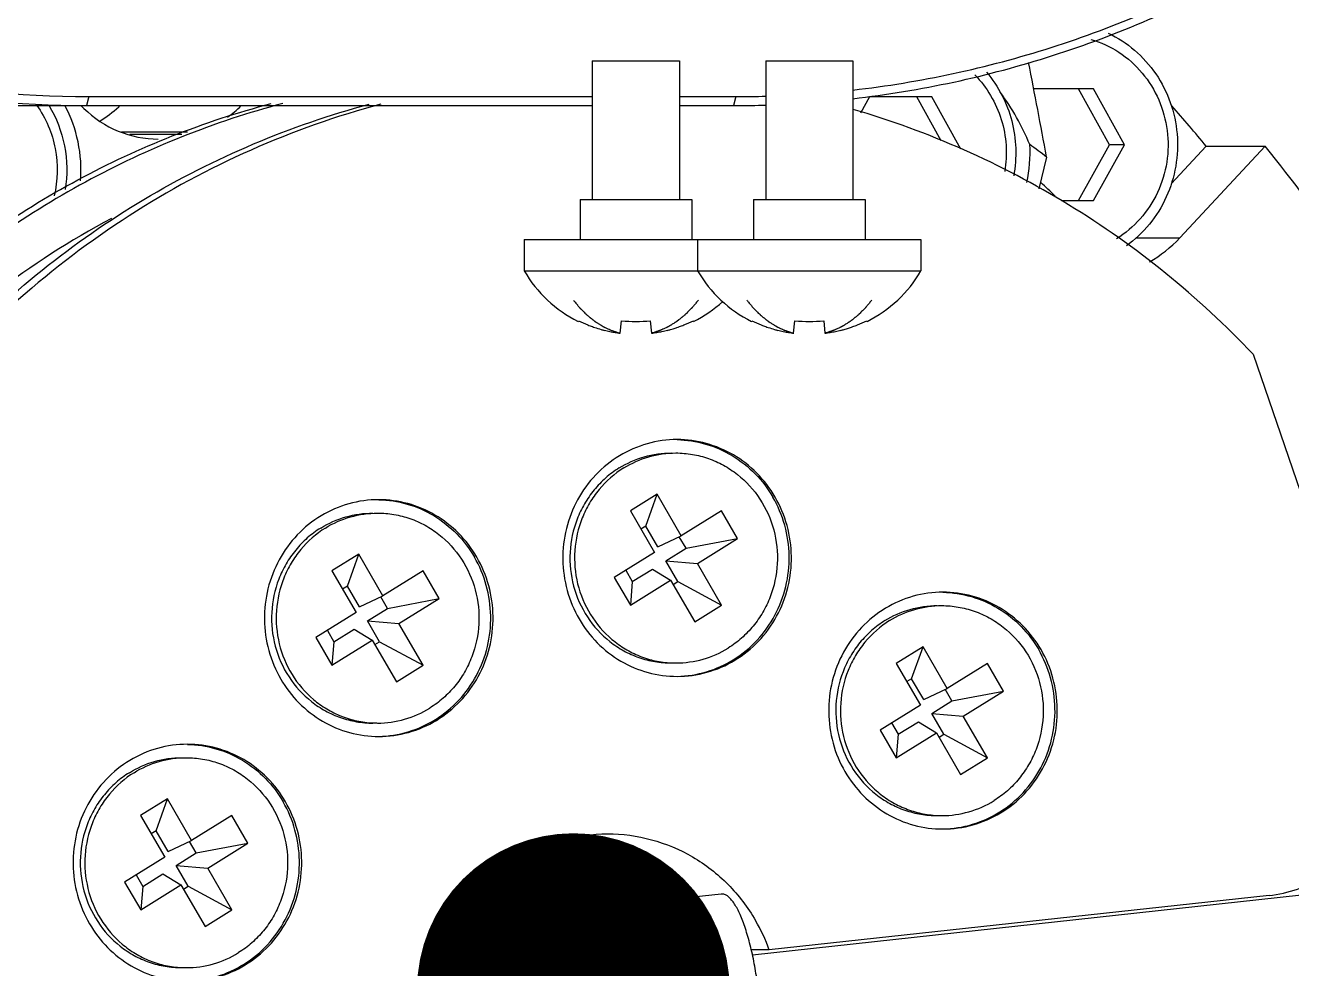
# Model space of a CAD drawing. Header units: millimetres. Extents: x 0 to 841, y 0 to 594.
# Drawn here: x 590.73 to 604.91, y 209.9 to 220.45 of the extents above; entities that cross this region are included whole.
import ezdxf

# ---------------------------------------------------------------- set-up
doc = ezdxf.new("R2010")
doc.units = ezdxf.units.MM
doc.header["$LTSCALE"] = 46.255
doc.layers.get('0').update_dxf_attribs({"linetype": 'CONTINUOUS'})
doc.layers.add('AXIS', color=7, linetype='CONTINUOUS')
doc.layers.add('COSMETIC', color=7, linetype='CONTINUOUS')
doc.styles.get("Standard").update_dxf_attribs({"font": 'txt', "width": 0.85})
doc.dimstyles.get("Standard").update_dxf_attribs({"dimtxt": 3.5, "dimasz": 3.5, "dimexe": 1.5, "dimexo": 1, "dimtad": 1, "dimtxsty": 'STANDARD', "dimcen": 0.09, "dimadec": 0, "dimazin": 0, "dimtol": 1, "dimtp": 0.01, "dimtm": 0.01, "dimtfac": 1, "dimtofl": 0, "dimtmove": 0, "dimatfit": 3, "dimfxl": 1, "dimtolj": 1, "dimarcsym": 0})

msp = doc.modelspace()

# ---------------------------------------------------------------- linework, layer by layer
at = {"color": 7, "linetype": 'CONTINUOUS'}
for p, q in [((597.081, 220.055), (598.056, 220.055)), ((597.081, 220.055), (597.081, 218.505)), ((598.056, 220.055), (598.056, 218.505)), ((599.022, 220.055), (599.997, 220.055)), ((599.022, 220.055), (599.022, 218.505)), ((599.997, 220.055), (599.997, 218.505)), ((602.691, 219.741), (602.022, 219.741)), ((602.872, 219.116), (602.523, 219.741)), ((603.04, 219.116), (602.691, 219.741)), ((591.444, 219.655), (591.418, 219.555)), ((591.444, 219.655), (597.081, 219.655)), ((598.056, 219.655), (598.689, 219.655)), ((598.689, 219.655), (598.663, 219.555)), ((600.183, 219.651), (600.083, 219.471)), ((600.88, 219.651), (600.183, 219.651)), ((600.987, 219.159), (600.712, 219.651)), ((601.207, 219.066), (600.88, 219.651)), ((590.111, 219.555), (597.081, 219.555)), ((598.056, 219.555), (598.663, 219.555)), ((598.663, 219.555), (598.696, 219.555)), ((592.551, 219.258), (591.81, 219.258)), ((592.487, 219.232), (591.905, 219.232)), ((602.523, 218.491), (602.872, 219.116)), ((602.691, 218.491), (603.04, 219.116)), ((603.04, 219.116), (602.872, 219.116)), ((603.56, 218.678), (603.953, 219.099)), ((603.657, 218.074), (604.613, 219.099)), ((603.953, 219.099), (604.613, 219.099)), ((602.166, 218.979), (602.08, 218.622)), ((596.944, 218.505), (598.194, 218.505)), ((596.944, 218.505), (596.944, 218.055)), ((598.194, 218.505), (598.194, 218.055)), ((598.885, 218.505), (600.135, 218.505)), ((598.885, 218.505), (598.885, 218.055)), ((600.135, 218.505), (600.135, 218.055)), ((602.334, 218.491), (602.691, 218.491)), ((596.319, 218.055), (600.76, 218.055)), ((596.319, 218.055), (596.319, 217.705)), ((598.26, 218.055), (598.26, 217.705)), ((600.76, 218.055), (600.76, 217.705)), ((603.168, 218.074), (603.657, 218.074)), ((596.319, 217.705), (600.76, 217.705)), ((596.922, 217.139), (596.926, 217.147)), ((597.394, 217.007), (597.408, 217.147)), ((597.73, 217.147), (597.744, 217.007)), ((598.212, 217.147), (598.215, 217.139)), ((598.863, 217.139), (598.867, 217.147)), ((599.335, 217.007), (599.349, 217.147)), ((599.671, 217.147), (599.685, 217.007)), ((600.153, 217.147), (600.157, 217.139)), ((604.478, 216.773), (605.87, 212.706)), ((597.807, 215.206), (597.507, 215.02)), ((597.679, 214.849), (597.807, 215.206)), ((598.077, 214.74), (597.807, 215.206)), ((597.507, 215.02), (597.777, 214.554)), ((598.528, 215.02), (598.077, 214.74)), ((598.708, 214.71), (598.528, 215.02)), ((597.679, 214.849), (597.625, 214.815)), ((597.814, 214.616), (597.679, 214.849)), ((597.814, 214.616), (598.077, 214.74)), ((598.13, 214.601), (598.055, 214.73)), ((598.13, 214.601), (598.708, 214.71)), ((598.258, 214.43), (598.708, 214.71)), ((594.467, 214.534), (594.166, 214.348)), ((594.339, 214.177), (594.467, 214.534)), ((594.737, 214.068), (594.467, 214.534)), ((597.777, 214.554), (597.327, 214.274)), ((597.905, 214.461), (598.13, 214.601)), ((594.166, 214.348), (594.437, 213.881)), ((595.187, 214.348), (594.737, 214.068)), ((595.368, 214.037), (595.187, 214.348)), ((597.456, 214.354), (597.529, 214.227)), ((597.529, 214.227), (597.755, 214.367)), ((597.755, 214.367), (597.958, 214.243)), ((597.905, 214.461), (598.258, 214.43)), ((598.04, 214.228), (597.905, 214.461)), ((598.528, 213.964), (598.258, 214.43)), ((597.327, 214.274), (597.507, 213.963)), ((597.507, 213.963), (597.958, 214.243)), ((597.529, 214.227), (597.507, 213.963)), ((597.958, 214.243), (598.228, 213.777)), ((597.986, 214.194), (598.04, 214.228)), ((598.04, 214.228), (598.528, 213.964)), ((594.339, 214.177), (594.285, 214.143)), ((594.474, 213.944), (594.339, 214.177)), ((594.474, 213.944), (594.737, 214.068)), ((594.789, 213.928), (594.715, 214.057)), ((594.564, 213.788), (594.789, 213.928)), ((594.789, 213.928), (595.368, 214.037)), ((594.917, 213.757), (595.368, 214.037)), ((598.228, 213.777), (598.528, 213.964)), ((594.437, 213.881), (593.987, 213.601)), ((594.564, 213.788), (594.917, 213.757)), ((594.7, 213.555), (594.564, 213.788)), ((594.116, 213.682), (594.189, 213.555)), ((594.189, 213.555), (594.414, 213.695)), ((594.414, 213.695), (594.617, 213.571)), ((595.188, 213.291), (594.917, 213.757)), ((593.987, 213.601), (594.167, 213.291)), ((594.167, 213.291), (594.617, 213.571)), ((594.189, 213.555), (594.167, 213.291)), ((594.617, 213.571), (594.888, 213.105)), ((594.646, 213.522), (594.7, 213.555)), ((594.7, 213.555), (595.188, 213.291)), ((600.783, 213.499), (600.483, 213.312)), ((600.655, 213.141), (600.783, 213.499)), ((601.053, 213.032), (600.783, 213.499)), ((594.888, 213.105), (595.188, 213.291)), ((600.483, 213.312), (600.753, 212.846)), ((601.504, 213.312), (601.053, 213.032)), ((601.684, 213.002), (601.504, 213.312)), ((600.655, 213.141), (600.601, 213.108)), ((600.791, 212.908), (600.655, 213.141)), ((600.791, 212.908), (601.053, 213.032)), ((601.106, 212.893), (601.031, 213.022)), ((601.106, 212.893), (601.684, 213.002)), ((601.234, 212.722), (601.684, 213.002)), ((600.753, 212.846), (600.303, 212.566)), ((600.881, 212.753), (601.106, 212.893)), ((600.432, 212.646), (600.506, 212.519)), ((600.506, 212.519), (600.731, 212.659)), ((600.731, 212.659), (600.934, 212.535)), ((600.881, 212.753), (601.234, 212.722)), ((601.016, 212.52), (600.881, 212.753)), ((601.504, 212.256), (601.234, 212.722)), ((600.303, 212.566), (600.483, 212.255)), ((600.483, 212.255), (600.934, 212.535)), ((600.506, 212.519), (600.483, 212.255)), ((600.934, 212.535), (601.204, 212.069)), ((600.962, 212.486), (601.016, 212.52)), ((601.016, 212.52), (601.504, 212.256)), ((601.204, 212.069), (601.504, 212.256)), ((592.325, 211.796), (592.025, 211.61)), ((592.198, 211.439), (592.325, 211.796)), ((592.596, 211.33), (592.325, 211.796)), ((592.025, 211.61), (592.296, 211.144)), ((593.046, 211.61), (592.596, 211.33)), ((593.226, 211.3), (593.046, 211.61)), ((592.198, 211.439), (592.144, 211.406)), ((592.333, 211.206), (592.198, 211.439)), ((592.333, 211.206), (592.596, 211.33)), ((592.648, 211.191), (592.573, 211.32)), ((592.648, 211.191), (593.226, 211.3)), ((592.776, 211.02), (593.226, 211.3)), ((592.296, 211.144), (591.845, 210.864)), ((592.423, 211.051), (592.648, 211.191)), ((591.974, 210.944), (592.048, 210.817)), ((592.048, 210.817), (592.273, 210.957)), ((592.273, 210.957), (592.476, 210.833)), ((592.423, 211.051), (592.776, 211.02)), ((592.558, 210.818), (592.423, 211.051)), ((593.047, 210.554), (592.776, 211.02)), ((591.845, 210.864), (592.026, 210.553)), ((592.026, 210.553), (592.476, 210.833)), ((592.048, 210.817), (592.026, 210.553)), ((592.476, 210.833), (592.746, 210.367)), ((592.504, 210.784), (592.558, 210.818)), ((592.558, 210.818), (593.047, 210.554)), ((604.656, 210.713), (599.062, 210.105)), ((592.746, 210.367), (593.047, 210.554))]:
    msp.add_line(p, q, dxfattribs=at)
for centre, radius, start, end in [((402.677, 181.719), 202.939, 10.57985, 10.88413), ((598.689, 231.204), 11.549, 270.0005, 271.6586), ((592.25, 220.398), 1.226, 223.5354, 225.5165), ((590.94, 220.419), 1.214, 301.1312, 313.7522), ((590.931, 220.428), 1.227, 313.75, 314.3771), ((592.297, 220.421), 1.217, 305.1211, 314.3815), ((598.663, 231.204), 11.649, 270.1614, 271.7721), ((592.456, 209.694), 14.854, 39.2838, 41.5702), ((595.217, 209.831), 11.488, 52.7792, 53.9492), ((593.027, 209.624), 14.967, 33.5527, 39.2775), ((596.268, 209.752), 9.686, 118.1579, 136.5197), ((597.569, 218.432), 1.446, 210.1885, 243.443), ((599.51, 218.432), 1.446, 210.1885, 243.443), ((599.51, 218.432), 1.446, 296.557, 329.8115), ((597.569, 218.432), 1.446, 296.557, 312.2343), ((597.568, 218.447), 1.45, 243.6981, 248.2459), ((597.568, 218.447), 1.45, 248.246, 250.4228), ((597.568, 218.448), 1.451, 250.4229, 251.5332), ((597.568, 218.448), 1.451, 251.5333, 254.4592), ((597.569, 218.448), 1.452, 254.4592, 255.9343), ((597.569, 218.449), 1.452, 255.9344, 257.1503), ((597.569, 218.449), 1.452, 257.1503, 258.3933), ((597.569, 218.449), 1.452, 258.3934, 259.7704), ((597.569, 218.694), 1.555, 264.0645, 275.9355), ((597.569, 218.449), 1.452, 279.2469, 281.6066), ((597.569, 218.449), 1.452, 281.6067, 282.8497), ((597.569, 218.449), 1.452, 282.8497, 284.0656), ((597.569, 218.448), 1.452, 284.0657, 285.5408), ((597.569, 218.448), 1.451, 285.5408, 286.6998), ((597.569, 218.448), 1.451, 286.6999, 288.4668), ((597.569, 218.448), 1.451, 288.4668, 289.5771), ((597.569, 218.447), 1.45, 289.5772, 291.754), ((597.57, 218.447), 1.45, 291.7541, 296.3019), ((599.509, 218.447), 1.45, 243.6981, 248.2459), ((599.509, 218.447), 1.45, 248.246, 250.4228), ((599.509, 218.448), 1.451, 250.4229, 251.5332), ((599.51, 218.448), 1.451, 251.5333, 254.4592), ((599.51, 218.448), 1.452, 254.4592, 255.9343), ((599.51, 218.449), 1.452, 255.9344, 257.1503), ((599.51, 218.449), 1.452, 257.1503, 258.3933), ((599.51, 218.449), 1.452, 258.3934, 259.7704), ((599.51, 218.694), 1.555, 264.0645, 275.9355), ((599.51, 218.449), 1.452, 279.2469, 281.6066), ((599.51, 218.449), 1.452, 281.6067, 282.8497), ((599.51, 218.449), 1.452, 282.8497, 284.0656), ((599.51, 218.448), 1.452, 284.0657, 285.5408), ((599.51, 218.448), 1.451, 285.5408, 286.6998), ((599.51, 218.448), 1.451, 286.6999, 288.4668), ((599.51, 218.448), 1.451, 288.4668, 289.5771), ((599.511, 218.447), 1.45, 289.5772, 291.754), ((599.511, 218.447), 1.45, 291.7541, 296.3019), ((597.569, 218.449), 1.452, 259.7703, 260.7531), ((597.569, 218.45), 1.453, 260.7532, 263.0911), ((597.569, 218.45), 1.453, 276.909, 279.2467), ((599.51, 218.449), 1.452, 259.7703, 260.7531), ((599.51, 218.45), 1.453, 260.7532, 263.0911), ((599.51, 218.45), 1.453, 276.909, 279.2467), ((598.017, 214.414), 1.097, 267.3001, 270.0018), ((594.677, 213.742), 1.097, 267.3001, 270.0018), ((600.994, 212.706), 1.097, 267.3001, 270.0018), ((592.536, 211.004), 1.097, 267.3001, 270.0018)]:
    msp.add_arc(centre, radius, start, end, dxfattribs=at)
for points, knots in [([(599.999, 219.632), (600.756, 219.719), (602.259, 220.044), (604.378, 220.959), (606.294, 222.271), (607.935, 223.932), (609.245, 225.882), (610.177, 228.051), (610.699, 230.363), (610.791, 232.734), (610.452, 235.082), (609.693, 237.321), (608.54, 239.374), (607.034, 241.167), (605.228, 242.635), (603.187, 243.725), (600.984, 244.398), (599.456, 244.553), (598.696, 244.555)], [0, 0, 0, 0, 0.061465, 0.123162, 0.1852, 0.247638, 0.310476, 0.37366, 0.437087, 0.500621, 0.564111, 0.627414, 0.69041, 0.753022, 0.815228, 0.877061, 0.938607, 1, 1, 1, 1]), ([(590.116, 244.482), (589.358, 244.397), (587.851, 244.076), (585.726, 243.163), (583.804, 241.853), (582.157, 240.192), (580.843, 238.24), (579.907, 236.068), (579.383, 233.752), (579.29, 231.376), (579.63, 229.025), (580.392, 226.781), (581.549, 224.725), (583.059, 222.931), (584.87, 221.464), (586.917, 220.375), (589.126, 219.706), (590.656, 219.555), (591.418, 219.555)], [0, 0, 0, 0, 0.061464, 0.12316, 0.185197, 0.247633, 0.310471, 0.373656, 0.437084, 0.500619, 0.564112, 0.627416, 0.690413, 0.753025, 0.815229, 0.877061, 0.938606, 1, 1, 1, 1]), ([(591.444, 244.455), (590.661, 244.455), (589.089, 244.295), (586.826, 243.583), (584.741, 242.427), (582.915, 240.874), (581.417, 238.982), (580.305, 236.826), (579.621, 234.487), (579.39, 232.055), (579.621, 229.623), (580.305, 227.284), (581.417, 225.128), (582.915, 223.236), (584.741, 221.683), (586.826, 220.527), (589.089, 219.815), (590.661, 219.655), (591.444, 219.655)], [0, 0, 0, 0, 0.061433, 0.123029, 0.18493, 0.247223, 0.309939, 0.373043, 0.436442, 0.5, 0.563558, 0.626957, 0.690061, 0.752777, 0.81507, 0.876971, 0.938567, 1, 1, 1, 1]), ([(599.999, 219.729), (600.751, 219.815), (602.244, 220.136), (604.35, 221.043), (606.254, 222.345), (607.885, 223.994), (609.186, 225.931), (610.112, 228.086), (610.629, 230.382), (610.72, 232.738), (610.381, 235.069), (609.624, 237.293), (608.476, 239.331), (606.978, 241.109), (605.182, 242.564), (603.152, 243.642), (600.962, 244.306), (599.444, 244.455), (598.689, 244.455)], [0, 0, 0, 0, 0.061465, 0.123163, 0.185201, 0.247639, 0.310479, 0.373665, 0.437093, 0.500628, 0.56412, 0.627423, 0.690418, 0.753028, 0.815232, 0.877062, 0.938607, 1, 1, 1, 1]), ([(602.662, 220.296), (602.773, 220.263), (602.987, 220.165), (603.25, 219.929), (603.437, 219.625), (603.532, 219.279), (603.528, 218.919), (603.423, 218.576), (603.228, 218.278), (603.047, 218.125), (602.948, 218.064)], [0, 0, 0, 0, 0.122899, 0.246929, 0.372182, 0.498351, 0.624839, 0.750944, 0.876088, 1, 1, 1, 1]), ([(602.857, 220.366), (602.963, 220.316), (603.163, 220.185), (603.402, 219.917), (603.566, 219.594), (603.642, 219.238), (603.627, 218.874), (603.52, 218.526), (603.33, 218.219), (603.155, 218.054), (603.059, 217.985)], [0, 0, 0, 0, 0.123198, 0.247499, 0.37285, 0.498916, 0.625173, 0.751052, 0.876077, 1, 1, 1, 1]), ([(601.363, 219.898), (601.431, 219.829), (601.55, 219.673), (601.67, 219.403), (601.724, 219.112), (601.714, 218.914), (601.698, 218.817)], [0, 0, 0, 0, 0.247988, 0.497785, 0.748753, 1, 1, 1, 1]), ([(601.495, 219.928), (601.561, 219.85), (601.676, 219.677), (601.787, 219.386), (601.832, 219.077), (601.816, 218.869), (601.798, 218.767)], [0, 0, 0, 0, 0.248307, 0.498191, 0.749026, 1, 1, 1, 1]), ([(589.402, 217.382), (589.986, 217.9), (591.274, 218.802), (592.736, 219.38), (593.486, 219.578)], [0, 0, 0, 0, 0.501652, 1, 1, 1, 1]), ([(593.615, 219.578), (592.849, 219.375), (591.356, 218.781), (590.047, 217.849), (589.456, 217.314)], [0, 0, 0, 0, 0.498309, 1, 1, 1, 1]), ([(594.715, 219.571), (594.218, 219.438), (593.242, 219.093), (591.875, 218.355), (590.63, 217.411), (589.173, 215.907), (587.794, 213.627), (587.272, 211.554), (587.166, 210.504)], [0, 0, 0, 0, 0.123207, 0.246893, 0.371171, 0.496095, 0.747119, 1, 1, 1, 1]), ([(587.27, 211.894), (587.485, 212.806), (588.153, 214.575), (589.806, 216.859), (591.988, 218.609), (593.703, 219.335), (594.585, 219.571)], [0, 0, 0, 0, 0.253117, 0.504287, 0.75315, 1, 1, 1, 1]), ([(590.863, 219.557), (590.964, 219.414), (591.107, 219.079), (591.098, 218.716), (591.058, 218.544)], [0, 0, 0, 0, 0.49864, 1, 1, 1, 1]), ([(590.999, 219.558), (591.082, 219.419), (591.2, 219.108), (591.206, 218.776), (591.181, 218.615)], [0, 0, 0, 0, 0.498868, 1, 1, 1, 1]), ([(591.391, 219.523), (591.5, 219.416), (591.761, 219.241), (592.07, 219.18), (592.222, 219.18)], [0, 0, 0, 0, 0.502263, 1, 1, 1, 1]), ([(604.478, 216.773), (603.868, 217.415), (602.48, 218.542), (600.844, 219.266), (600.001, 219.512)], [0, 0, 0, 0, 0.501979, 1, 1, 1, 1]), ([(597.381, 215.499), (597.468, 215.553), (597.658, 215.638), (597.864, 215.667), (597.966, 215.667)], [0, 0, 0, 0, 0.501238, 1, 1, 1, 1]), ([(597.433, 215.499), (597.52, 215.553), (597.71, 215.638), (597.915, 215.667), (598.017, 215.667)], [0, 0, 0, 0, 0.501238, 1, 1, 1, 1]), ([(598.017, 215.667), (598.079, 215.667), (598.202, 215.656), (598.382, 215.61), (598.552, 215.534), (598.76, 215.396), (598.975, 215.161), (599.131, 214.81), (599.171, 214.427), (599.104, 214.112), (598.994, 213.883), (598.886, 213.727), (598.755, 213.592), (598.655, 213.517), (598.602, 213.484)], [0, 0, 0, 0, 0.061343, 0.122799, 0.18447, 0.246434, 0.370978, 0.496794, 0.623309, 0.749677, 0.812747, 0.875509, 0.937928, 1, 1, 1, 1]), ([(597.381, 215.499), (597.328, 215.466), (597.228, 215.391), (597.097, 215.256), (596.989, 215.1), (596.879, 214.872), (596.812, 214.556), (596.852, 214.173), (597.008, 213.822), (597.223, 213.587), (597.431, 213.449), (597.601, 213.373), (597.781, 213.327), (597.904, 213.317), (597.966, 213.317)], [0, 0, 0, 0, 0.062072, 0.12449, 0.187253, 0.250323, 0.376691, 0.503206, 0.629021, 0.753566, 0.81553, 0.877201, 0.938657, 1, 1, 1, 1]), ([(597.433, 215.499), (597.329, 215.434), (597.188, 215.31), (597.046, 215.109), (596.936, 214.885), (596.866, 214.577), (596.898, 214.199), (597.043, 213.851), (597.247, 213.613), (597.446, 213.471), (597.61, 213.389), (597.785, 213.336), (597.905, 213.321), (597.966, 213.318)], [0, 0, 0, 0, 0.124075, 0.186822, 0.249874, 0.376227, 0.502771, 0.62868, 0.75337, 0.815404, 0.877138, 0.938639, 1, 1, 1, 1]), ([(594.041, 214.827), (594.128, 214.881), (594.318, 214.965), (594.523, 214.994), (594.625, 214.994)], [0, 0, 0, 0, 0.501238, 1, 1, 1, 1]), ([(594.093, 214.827), (594.18, 214.881), (594.369, 214.965), (594.575, 214.994), (594.677, 214.994)], [0, 0, 0, 0, 0.501238, 1, 1, 1, 1]), ([(594.677, 214.994), (594.739, 214.994), (594.862, 214.984), (595.041, 214.938), (595.212, 214.862), (595.42, 214.724), (595.635, 214.489), (595.79, 214.138), (595.831, 213.755), (595.764, 213.439), (595.654, 213.211), (595.546, 213.055), (595.415, 212.92), (595.315, 212.845), (595.262, 212.812)], [0, 0, 0, 0, 0.061343, 0.122799, 0.18447, 0.246434, 0.370978, 0.496794, 0.623309, 0.749677, 0.812747, 0.875509, 0.937928, 1, 1, 1, 1]), ([(594.041, 214.827), (593.988, 214.794), (593.887, 214.719), (593.757, 214.584), (593.649, 214.428), (593.539, 214.199), (593.472, 213.884), (593.512, 213.501), (593.668, 213.15), (593.883, 212.915), (594.091, 212.777), (594.261, 212.701), (594.441, 212.655), (594.564, 212.644), (594.625, 212.644)], [0, 0, 0, 0, 0.062072, 0.12449, 0.187253, 0.250323, 0.376691, 0.503206, 0.629021, 0.753566, 0.81553, 0.877201, 0.938657, 1, 1, 1, 1]), ([(594.093, 214.827), (593.989, 214.762), (593.848, 214.638), (593.706, 214.436), (593.596, 214.213), (593.526, 213.905), (593.558, 213.527), (593.702, 213.179), (593.906, 212.941), (594.106, 212.798), (594.27, 212.717), (594.445, 212.664), (594.565, 212.648), (594.626, 212.646)], [0, 0, 0, 0, 0.124075, 0.186822, 0.249874, 0.376227, 0.502771, 0.62868, 0.75337, 0.815404, 0.877138, 0.938639, 1, 1, 1, 1]), ([(600.357, 213.791), (600.444, 213.845), (600.634, 213.93), (600.84, 213.959), (600.942, 213.959)], [0, 0, 0, 0, 0.501238, 1, 1, 1, 1]), ([(600.409, 213.791), (600.496, 213.845), (600.686, 213.93), (600.891, 213.959), (600.993, 213.959)], [0, 0, 0, 0, 0.501238, 1, 1, 1, 1]), ([(600.993, 213.959), (601.055, 213.959), (601.178, 213.948), (601.358, 213.902), (601.528, 213.826), (601.736, 213.688), (601.951, 213.453), (602.107, 213.102), (602.147, 212.719), (602.08, 212.404), (601.97, 212.175), (601.862, 212.02), (601.732, 211.884), (601.631, 211.809), (601.578, 211.777)], [0, 0, 0, 0, 0.061343, 0.122799, 0.18447, 0.246434, 0.370978, 0.496794, 0.623309, 0.749677, 0.812747, 0.875509, 0.937928, 1, 1, 1, 1]), ([(600.357, 213.791), (600.304, 213.758), (600.204, 213.683), (600.073, 213.548), (599.965, 213.392), (599.855, 213.164), (599.788, 212.849), (599.829, 212.465), (599.984, 212.115), (600.199, 211.879), (600.407, 211.741), (600.577, 211.665), (600.757, 211.619), (600.88, 211.609), (600.942, 211.609)], [0, 0, 0, 0, 0.062072, 0.12449, 0.187253, 0.250323, 0.376691, 0.503206, 0.629021, 0.753566, 0.81553, 0.877201, 0.938657, 1, 1, 1, 1]), ([(600.409, 213.791), (600.305, 213.726), (600.164, 213.602), (600.022, 213.401), (599.912, 213.177), (599.842, 212.869), (599.874, 212.492), (600.019, 212.143), (600.223, 211.905), (600.422, 211.763), (600.587, 211.682), (600.761, 211.629), (600.882, 211.613), (600.942, 211.61)], [0, 0, 0, 0, 0.124075, 0.186822, 0.249874, 0.376227, 0.502771, 0.62868, 0.75337, 0.815404, 0.877138, 0.938639, 1, 1, 1, 1]), ([(598.018, 213.317), (598.12, 213.317), (598.325, 213.346), (598.515, 213.43), (598.602, 213.484)], [0, 0, 0, 0, 0.498762, 1, 1, 1, 1]), ([(594.677, 212.644), (594.779, 212.644), (594.985, 212.673), (595.175, 212.758), (595.262, 212.812)], [0, 0, 0, 0, 0.498762, 1, 1, 1, 1]), ([(604.656, 210.713), (604.872, 210.737), (605.302, 210.89), (605.775, 211.382), (605.995, 212.034), (605.943, 212.495), (605.87, 212.706)], [0, 0, 0, 0, 0.245555, 0.494514, 0.74685, 1, 1, 1, 1]), ([(591.899, 212.089), (591.987, 212.143), (592.176, 212.228), (592.382, 212.257), (592.484, 212.257)], [0, 0, 0, 0, 0.501238, 1, 1, 1, 1]), ([(591.951, 212.089), (592.038, 212.143), (592.228, 212.228), (592.434, 212.257), (592.536, 212.257)], [0, 0, 0, 0, 0.501238, 1, 1, 1, 1]), ([(592.536, 212.257), (592.597, 212.257), (592.72, 212.246), (592.9, 212.2), (593.07, 212.124), (593.278, 211.986), (593.493, 211.751), (593.649, 211.4), (593.689, 211.017), (593.622, 210.702), (593.513, 210.473), (593.405, 210.318), (593.274, 210.182), (593.173, 210.107), (593.12, 210.075)], [0, 0, 0, 0, 0.061343, 0.122799, 0.18447, 0.246434, 0.370978, 0.496794, 0.623309, 0.749677, 0.812747, 0.875509, 0.937928, 1, 1, 1, 1]), ([(591.899, 212.089), (591.847, 212.056), (591.746, 211.981), (591.615, 211.846), (591.507, 211.69), (591.398, 211.462), (591.331, 211.147), (591.371, 210.763), (591.527, 210.413), (591.741, 210.177), (591.95, 210.039), (592.12, 209.963), (592.299, 209.917), (592.423, 209.907), (592.484, 209.907)], [0, 0, 0, 0, 0.062072, 0.12449, 0.187253, 0.250323, 0.376691, 0.503206, 0.629021, 0.753566, 0.81553, 0.877201, 0.938657, 1, 1, 1, 1]), ([(591.951, 212.089), (591.848, 212.024), (591.706, 211.9), (591.564, 211.699), (591.454, 211.475), (591.384, 211.167), (591.416, 210.79), (591.561, 210.441), (591.765, 210.203), (591.964, 210.061), (592.129, 209.979), (592.303, 209.926), (592.424, 209.911), (592.484, 209.908)], [0, 0, 0, 0, 0.124075, 0.186822, 0.249874, 0.376227, 0.502771, 0.62868, 0.75337, 0.815404, 0.877138, 0.938639, 1, 1, 1, 1]), ([(600.994, 211.609), (601.096, 211.609), (601.301, 211.638), (601.491, 211.722), (601.578, 211.777)], [0, 0, 0, 0, 0.498762, 1, 1, 1, 1]), ([(595.596, 208.375), (595.509, 208.526), (595.372, 208.853), (595.298, 209.378), (595.359, 209.906), (595.55, 210.399), (595.859, 210.824), (596.266, 211.152), (596.741, 211.358), (597.082, 211.405), (597.252, 211.405)], [0, 0, 0, 0, 0.126028, 0.252624, 0.379259, 0.505359, 0.630502, 0.754519, 0.877547, 1, 1, 1, 1]), ([(596.938, 211.375), (597.159, 211.335), (597.594, 211.172), (597.943, 210.866), (598.086, 210.689)], [0, 0, 0, 0, 0.49736, 1, 1, 1, 1]), ([(597.252, 211.405), (597.417, 211.405), (597.751, 211.36), (598.216, 211.164), (598.617, 210.852), (598.823, 210.581), (598.908, 210.435)], [0, 0, 0, 0, 0.24765, 0.496415, 0.74708, 1, 1, 1, 1]), ([(586.526, 210.511), (586.42, 209.524), (586.494, 207.512), (587.457, 204.667), (589.184, 202.237), (590.762, 201.029), (591.614, 200.564)], [0, 0, 0, 0, 0.252356, 0.503798, 0.753165, 1, 1, 1, 1]), ([(597.122, 198.905), (596.415, 198.905), (594.992, 199.06), (592.957, 199.747), (591.105, 200.857), (589.519, 202.341), (588.266, 204.133), (587.4, 206.155), (586.96, 208.318), (586.963, 209.793), (587.038, 210.522)], [0, 0, 0, 0, 0.122738, 0.245848, 0.369637, 0.494286, 0.61983, 0.746146, 0.872982, 1, 1, 1, 1]), ([(587.166, 210.504), (587.092, 209.782), (587.091, 208.319), (587.525, 206.175), (588.377, 204.168), (589.611, 202.385), (591.175, 200.904), (593.002, 199.788), (595.012, 199.086), (596.421, 198.915), (597.122, 198.906)], [0, 0, 0, 0, 0.127002, 0.253824, 0.380133, 0.505679, 0.630341, 0.754145, 0.877266, 1, 1, 1, 1]), ([(592.536, 209.907), (592.638, 209.907), (592.844, 209.936), (593.033, 210.02), (593.12, 210.075)], [0, 0, 0, 0, 0.498762, 1, 1, 1, 1])]:
    msp.add_open_spline(points, degree=3, knots=knots, dxfattribs=at)
msp.add_open_spline([(603.318, 217.805), (603.443, 217.877), (603.558, 217.969), (603.657, 218.074)], degree=3, dxfattribs=at)
at = {"layer": 'AXIS', "color": 7, "linetype": 'CONTINUOUS'}
for p, q in [((598.524, 210.731), (595.642, 210.418)), ((598.873, 210.052), (605.326, 210.755)), ((599.062, 210.105), (598.861, 210.105))]:
    msp.add_line(p, q, dxfattribs=at)
for centre, radius, start, end in [((599.474, 218.088), 2.708, 22.3931, 36.6282), ((589.813, 218.834), 1.544, 355.5396, 27.9322), ((600.423, 219.026), 1.558, 347.6309, 3.4196), ((593.753, 209.739), 12.243, 45.9784, 47.0088), ((597.148, 209.414), 2.035, 19.8329, 30.1074), ((595.935, 210.128), 0.439, 154.3945, 156.8993)]:
    msp.add_arc(centre, radius, start, end, dxfattribs=at)
for points, knots in [([(598.03, 215.817), (597.918, 215.817), (597.691, 215.785), (597.377, 215.649), (597.108, 215.432), (596.903, 215.15), (596.776, 214.824), (596.736, 214.474), (596.785, 214.126), (596.875, 213.909), (596.933, 213.809)], [0, 0, 0, 0, 0.122453, 0.245481, 0.369498, 0.494641, 0.620741, 0.747377, 0.873972, 1, 1, 1, 1]), ([(599.127, 215.174), (599.071, 215.271), (598.934, 215.45), (598.669, 215.657), (598.361, 215.787), (598.14, 215.817), (598.03, 215.817)], [0, 0, 0, 0, 0.25292, 0.503585, 0.752351, 1, 1, 1, 1]), ([(598.03, 215.816), (598.244, 215.812), (598.679, 215.686), (598.993, 215.362), (599.102, 215.174)], [0, 0, 0, 0, 0.496312, 1, 1, 1, 1]), ([(594.69, 215.144), (594.578, 215.144), (594.351, 215.113), (594.037, 214.977), (593.767, 214.76), (593.563, 214.478), (593.436, 214.151), (593.396, 213.802), (593.444, 213.454), (593.535, 213.237), (593.593, 213.137)], [0, 0, 0, 0, 0.122453, 0.245481, 0.369498, 0.494641, 0.620741, 0.747377, 0.873972, 1, 1, 1, 1]), ([(595.787, 214.502), (595.731, 214.599), (595.594, 214.778), (595.328, 214.985), (595.02, 215.115), (594.8, 215.144), (594.69, 215.144)], [0, 0, 0, 0, 0.25292, 0.503585, 0.752351, 1, 1, 1, 1]), ([(594.69, 215.144), (594.904, 215.14), (595.339, 215.014), (595.652, 214.689), (595.761, 214.502)], [0, 0, 0, 0, 0.496312, 1, 1, 1, 1]), ([(598.03, 213.167), (598.143, 213.167), (598.369, 213.198), (598.684, 213.334), (598.953, 213.551), (599.158, 213.833), (599.285, 214.16), (599.325, 214.509), (599.276, 214.857), (599.185, 215.074), (599.127, 215.174)], [0, 0, 0, 0, 0.122453, 0.245481, 0.369498, 0.494641, 0.620741, 0.747377, 0.873972, 1, 1, 1, 1]), ([(598.03, 213.167), (598.142, 213.169), (598.365, 213.204), (598.675, 213.345), (598.938, 213.563), (599.138, 213.845), (599.261, 214.169), (599.299, 214.516), (599.249, 214.861), (599.159, 215.075), (599.102, 215.174)], [0, 0, 0, 0, 0.122451, 0.245506, 0.369555, 0.494719, 0.620819, 0.747436, 0.874003, 1, 1, 1, 1]), ([(594.69, 212.494), (594.803, 212.494), (595.029, 212.526), (595.344, 212.662), (595.613, 212.879), (595.818, 213.161), (595.945, 213.487), (595.985, 213.837), (595.936, 214.185), (595.845, 214.402), (595.787, 214.502)], [0, 0, 0, 0, 0.122453, 0.245481, 0.369498, 0.494641, 0.620741, 0.747377, 0.873972, 1, 1, 1, 1]), ([(594.69, 212.495), (594.801, 212.497), (595.025, 212.532), (595.334, 212.673), (595.598, 212.891), (595.798, 213.172), (595.921, 213.497), (595.958, 213.844), (595.909, 214.188), (595.819, 214.403), (595.761, 214.502)], [0, 0, 0, 0, 0.122451, 0.245506, 0.369555, 0.494719, 0.620819, 0.747436, 0.874003, 1, 1, 1, 1]), ([(601.006, 214.109), (600.894, 214.109), (600.668, 214.078), (600.353, 213.941), (600.084, 213.724), (599.879, 213.443), (599.752, 213.116), (599.712, 212.766), (599.761, 212.418), (599.851, 212.201), (599.909, 212.101)], [0, 0, 0, 0, 0.122453, 0.245481, 0.369498, 0.494641, 0.620741, 0.747377, 0.873972, 1, 1, 1, 1]), ([(602.104, 213.466), (602.047, 213.563), (601.91, 213.742), (601.645, 213.949), (601.337, 214.079), (601.116, 214.109), (601.006, 214.109)], [0, 0, 0, 0, 0.25292, 0.503585, 0.752351, 1, 1, 1, 1]), ([(601.006, 214.108), (601.22, 214.104), (601.655, 213.978), (601.969, 213.654), (602.078, 213.466)], [0, 0, 0, 0, 0.496312, 1, 1, 1, 1]), ([(596.933, 213.809), (596.99, 213.712), (597.126, 213.533), (597.392, 213.326), (597.7, 213.196), (597.921, 213.167), (598.03, 213.167)], [0, 0, 0, 0, 0.25292, 0.503585, 0.752351, 1, 1, 1, 1]), ([(601.006, 211.459), (601.118, 211.461), (601.341, 211.497), (601.651, 211.637), (601.914, 211.856), (602.114, 212.137), (602.237, 212.462), (602.275, 212.808), (602.225, 213.153), (602.135, 213.367), (602.078, 213.466)], [0, 0, 0, 0, 0.122451, 0.245506, 0.369555, 0.494719, 0.620819, 0.747436, 0.874003, 1, 1, 1, 1]), ([(601.007, 211.459), (601.119, 211.459), (601.345, 211.49), (601.66, 211.627), (601.929, 211.843), (602.134, 212.125), (602.261, 212.452), (602.301, 212.801), (602.252, 213.149), (602.162, 213.366), (602.104, 213.466)], [0, 0, 0, 0, 0.122453, 0.245481, 0.369498, 0.494641, 0.620741, 0.747377, 0.873972, 1, 1, 1, 1]), ([(593.593, 213.137), (593.649, 213.04), (593.786, 212.861), (594.052, 212.654), (594.36, 212.524), (594.581, 212.494), (594.69, 212.494)], [0, 0, 0, 0, 0.25292, 0.503585, 0.752351, 1, 1, 1, 1]), ([(592.549, 212.407), (592.436, 212.407), (592.21, 212.376), (591.895, 212.239), (591.626, 212.022), (591.421, 211.741), (591.294, 211.414), (591.254, 211.064), (591.303, 210.716), (591.394, 210.499), (591.452, 210.399)], [0, 0, 0, 0, 0.122453, 0.245481, 0.369498, 0.494641, 0.620741, 0.747377, 0.873972, 1, 1, 1, 1]), ([(593.646, 211.764), (593.59, 211.861), (593.453, 212.04), (593.187, 212.247), (592.879, 212.377), (592.658, 212.407), (592.549, 212.407)], [0, 0, 0, 0, 0.25292, 0.503585, 0.752351, 1, 1, 1, 1]), ([(592.549, 212.406), (592.762, 212.402), (593.197, 212.276), (593.511, 211.952), (593.62, 211.764)], [0, 0, 0, 0, 0.496312, 1, 1, 1, 1]), ([(599.909, 212.101), (599.966, 212.004), (600.103, 211.825), (600.368, 211.618), (600.676, 211.488), (600.897, 211.459), (601.007, 211.459)], [0, 0, 0, 0, 0.25292, 0.503585, 0.752351, 1, 1, 1, 1]), ([(592.549, 209.757), (592.661, 209.757), (592.888, 209.788), (593.202, 209.924), (593.471, 210.141), (593.676, 210.423), (593.803, 210.75), (593.843, 211.099), (593.794, 211.447), (593.704, 211.664), (593.646, 211.764)], [0, 0, 0, 0, 0.122453, 0.245481, 0.369498, 0.494641, 0.620741, 0.747377, 0.873972, 1, 1, 1, 1]), ([(592.549, 209.757), (592.66, 209.759), (592.884, 209.795), (593.193, 209.935), (593.457, 210.154), (593.656, 210.435), (593.779, 210.759), (593.817, 211.106), (593.767, 211.451), (593.677, 211.665), (593.62, 211.764)], [0, 0, 0, 0, 0.122451, 0.245506, 0.369555, 0.494719, 0.620819, 0.747436, 0.874003, 1, 1, 1, 1]), ([(598.946, 209.588), (598.939, 209.664), (598.92, 209.813), (598.881, 210.028), (598.84, 210.198), (598.803, 210.322), (598.774, 210.406), (598.745, 210.481), (598.714, 210.548), (598.683, 210.605), (598.651, 210.652), (598.619, 210.689), (598.588, 210.715), (598.556, 210.73), (598.534, 210.732), (598.524, 210.731)], [0, 0, 0, 0, 0.180413, 0.355063, 0.517549, 0.592395, 0.662096, 0.726088, 0.783906, 0.835203, 0.879804, 0.917776, 0.949572, 0.976289, 1, 1, 1, 1]), ([(591.452, 210.399), (591.508, 210.302), (591.645, 210.123), (591.91, 209.916), (592.218, 209.786), (592.439, 209.757), (592.549, 209.757)], [0, 0, 0, 0, 0.25292, 0.503585, 0.752351, 1, 1, 1, 1]), ([(595.642, 210.418), (595.633, 210.417), (595.612, 210.41), (595.585, 210.389), (595.56, 210.358), (595.546, 210.332), (595.539, 210.318)], [0, 0, 0, 0, 0.198375, 0.421144, 0.685299, 1, 1, 1, 1]), ([(596.064, 209.274), (596.057, 209.35), (596.038, 209.499), (595.999, 209.715), (595.958, 209.884), (595.921, 210.009), (595.892, 210.092), (595.863, 210.168), (595.832, 210.234), (595.801, 210.291), (595.769, 210.338), (595.738, 210.375), (595.706, 210.401), (595.674, 210.417), (595.652, 210.419), (595.642, 210.418)], [0, 0, 0, 0, 0.180413, 0.355063, 0.517549, 0.592395, 0.662096, 0.726088, 0.783906, 0.835203, 0.879804, 0.917776, 0.949572, 0.976289, 1, 1, 1, 1]), ([(595.531, 210.301), (595.52, 210.275), (595.501, 210.216), (595.479, 210.118), (595.462, 210.003), (595.447, 209.825), (595.445, 209.58), (595.458, 209.379), (595.469, 209.274)], [0, 0, 0, 0, 0.081684, 0.179025, 0.290952, 0.415828, 0.69592, 1, 1, 1, 1])]:
    msp.add_open_spline(points, degree=3, knots=knots, dxfattribs=at)
at = {"layer": 'COSMETIC', "color": 7, "linetype": 'CONTINUOUS'}
for points in [[(596.869, 217.378), (596.878, 217.367), (596.892, 217.35), (596.908, 217.331), (596.917, 217.32), (596.924, 217.312), (596.931, 217.303), (596.936, 217.297), (596.939, 217.293), (596.941, 217.291), (596.943, 217.289), (596.945, 217.286), (596.948, 217.283), (596.954, 217.278), (596.96, 217.272), (596.97, 217.262), (596.983, 217.249), (596.996, 217.236), (597.006, 217.226), (597.012, 217.22), (597.018, 217.215), (597.021, 217.212), (597.023, 217.209), (597.024, 217.208), (597.026, 217.207), (597.027, 217.206), (597.031, 217.203), (597.038, 217.198), (597.046, 217.191), (597.054, 217.185), (597.065, 217.176), (597.076, 217.167), (597.086, 217.159), (597.093, 217.153), (597.099, 217.149), (597.103, 217.146), (597.106, 217.143), (597.109, 217.141), (597.111, 217.139), (597.113, 217.138), (597.116, 217.136), (597.12, 217.134), (597.124, 217.131), (597.13, 217.128), (597.137, 217.123), (597.148, 217.116), (597.16, 217.109), (597.171, 217.102), (597.18, 217.096), (597.188, 217.091), (597.195, 217.087), (597.199, 217.084), (597.201, 217.083), (597.202, 217.082), (597.203, 217.082), (597.206, 217.08), (597.21, 217.079), (597.215, 217.076), (597.222, 217.073), (597.234, 217.067), (597.248, 217.061), (597.262, 217.054), (597.274, 217.049), (597.281, 217.045), (597.287, 217.043), (597.29, 217.041), (597.293, 217.04), (597.294, 217.039), (597.296, 217.039), (597.298, 217.038), (597.302, 217.037), (597.31, 217.034), (597.319, 217.031), (597.328, 217.028), (597.341, 217.024), (597.363, 217.017), (597.382, 217.011), (597.394, 217.007)], [(598.269, 217.378), (598.26, 217.367), (598.246, 217.35), (598.23, 217.331), (598.221, 217.32), (598.214, 217.312), (598.207, 217.303), (598.202, 217.297), (598.198, 217.293), (598.197, 217.291), (598.195, 217.289), (598.192, 217.286), (598.189, 217.283), (598.184, 217.278), (598.178, 217.272), (598.167, 217.262), (598.155, 217.249), (598.142, 217.236), (598.132, 217.226), (598.125, 217.22), (598.12, 217.215), (598.117, 217.212), (598.115, 217.209), (598.113, 217.208), (598.112, 217.207), (598.11, 217.206), (598.106, 217.203), (598.1, 217.198), (598.092, 217.191), (598.084, 217.185), (598.073, 217.176), (598.062, 217.167), (598.051, 217.159), (598.044, 217.153), (598.039, 217.149), (598.035, 217.146), (598.031, 217.143), (598.029, 217.141), (598.027, 217.139), (598.025, 217.138), (598.022, 217.136), (598.018, 217.134), (598.014, 217.131), (598.008, 217.128), (598.001, 217.123), (597.99, 217.116), (597.978, 217.109), (597.967, 217.102), (597.958, 217.096), (597.95, 217.091), (597.943, 217.087), (597.939, 217.084), (597.937, 217.083), (597.936, 217.082), (597.934, 217.082), (597.932, 217.08), (597.928, 217.079), (597.922, 217.076), (597.915, 217.073), (597.904, 217.067), (597.89, 217.061), (597.875, 217.054), (597.864, 217.049), (597.857, 217.045), (597.851, 217.043), (597.847, 217.041), (597.845, 217.04), (597.843, 217.039), (597.842, 217.039), (597.84, 217.038), (597.835, 217.037), (597.828, 217.034), (597.819, 217.031), (597.809, 217.028), (597.797, 217.024), (597.775, 217.017), (597.756, 217.011), (597.744, 217.007)], [(598.81, 217.378), (598.819, 217.367), (598.833, 217.35), (598.849, 217.331), (598.858, 217.32), (598.865, 217.312), (598.872, 217.303), (598.877, 217.297), (598.88, 217.293), (598.882, 217.291), (598.884, 217.289), (598.886, 217.286), (598.89, 217.283), (598.895, 217.278), (598.901, 217.272), (598.911, 217.262), (598.924, 217.249), (598.937, 217.236), (598.947, 217.226), (598.954, 217.22), (598.959, 217.215), (598.962, 217.212), (598.964, 217.209), (598.965, 217.208), (598.967, 217.207), (598.968, 217.206), (598.973, 217.203), (598.979, 217.198), (598.987, 217.191), (598.995, 217.185), (599.006, 217.176), (599.017, 217.167), (599.028, 217.159), (599.034, 217.153), (599.04, 217.149), (599.044, 217.146), (599.047, 217.143), (599.05, 217.141), (599.052, 217.139), (599.054, 217.138), (599.057, 217.136), (599.061, 217.134), (599.065, 217.131), (599.071, 217.128), (599.078, 217.123), (599.089, 217.116), (599.101, 217.109), (599.112, 217.102), (599.121, 217.096), (599.129, 217.091), (599.136, 217.087), (599.14, 217.084), (599.142, 217.083), (599.143, 217.082), (599.145, 217.082), (599.147, 217.08), (599.151, 217.079), (599.156, 217.076), (599.164, 217.073), (599.175, 217.067), (599.189, 217.061), (599.204, 217.054), (599.215, 217.049), (599.222, 217.045), (599.228, 217.043), (599.231, 217.041), (599.234, 217.04), (599.235, 217.039), (599.237, 217.039), (599.239, 217.038), (599.244, 217.037), (599.251, 217.034), (599.26, 217.031), (599.269, 217.028), (599.282, 217.024), (599.304, 217.017), (599.323, 217.011), (599.335, 217.007)], [(600.21, 217.378), (600.201, 217.367), (600.187, 217.35), (600.171, 217.331), (600.162, 217.32), (600.155, 217.312), (600.148, 217.303), (600.143, 217.297), (600.14, 217.293), (600.138, 217.291), (600.136, 217.289), (600.134, 217.286), (600.13, 217.283), (600.125, 217.278), (600.119, 217.272), (600.109, 217.262), (600.096, 217.249), (600.083, 217.236), (600.073, 217.226), (600.066, 217.22), (600.061, 217.215), (600.058, 217.212), (600.056, 217.209), (600.055, 217.208), (600.053, 217.207), (600.051, 217.206), (600.047, 217.203), (600.041, 217.198), (600.033, 217.191), (600.025, 217.185), (600.014, 217.176), (600.003, 217.167), (599.992, 217.159), (599.986, 217.153), (599.98, 217.149), (599.976, 217.146), (599.973, 217.143), (599.97, 217.141), (599.968, 217.139), (599.966, 217.138), (599.963, 217.136), (599.959, 217.134), (599.955, 217.131), (599.949, 217.128), (599.942, 217.123), (599.931, 217.116), (599.919, 217.109), (599.908, 217.102), (599.899, 217.096), (599.891, 217.091), (599.884, 217.087), (599.88, 217.084), (599.878, 217.083), (599.877, 217.082), (599.875, 217.082), (599.873, 217.08), (599.869, 217.079), (599.864, 217.076), (599.856, 217.073), (599.845, 217.067), (599.831, 217.061), (599.816, 217.054), (599.805, 217.049), (599.798, 217.045), (599.792, 217.043), (599.789, 217.041), (599.786, 217.04), (599.785, 217.039), (599.783, 217.039), (599.781, 217.038), (599.776, 217.037), (599.769, 217.034), (599.76, 217.031), (599.751, 217.028), (599.738, 217.024), (599.716, 217.017), (599.697, 217.011), (599.685, 217.007)]]:
    msp.add_open_spline(points, degree=3, knots=[0, 0, 0, 0, 0.0625, 0.09375, 0.109375, 0.125, 0.140625, 0.15625, 0.160156, 0.164062, 0.167969, 0.171875, 0.179688, 0.1875, 0.203125, 0.21875, 0.25, 0.28125, 0.296875, 0.3125, 0.320312, 0.328125, 0.332031, 0.333984, 0.335938, 0.339844, 0.34375, 0.359375, 0.375, 0.390625, 0.40625, 0.4375, 0.453125, 0.46875, 0.476562, 0.484375, 0.492188, 0.496094, 0.5, 0.503906, 0.507812, 0.515625, 0.523438, 0.53125, 0.546875, 0.5625, 0.59375, 0.609375, 0.625, 0.640625, 0.65625, 0.660156, 0.664062, 0.666016, 0.667969, 0.671875, 0.679688, 0.6875, 0.703125, 0.71875, 0.75, 0.78125, 0.796875, 0.8125, 0.820312, 0.828125, 0.832031, 0.833984, 0.835938, 0.839844, 0.84375, 0.859375, 0.875, 0.890625, 0.90625, 0.9375, 1, 1, 1, 1], dxfattribs=at)

# ---------------------------------------------------------------- leaders
at = {"color": 2, "linetype": 'CONTINUOUS'}
msp.add_leader([(596.869, 209.661), (645.833, 171.292), (651.833, 171.292)], dimstyle='STANDARD', override={"dimtad": 0, "dimldrblk": 'DOT'}, dxfattribs=at)

doc.saveas('drawing.dxf')
